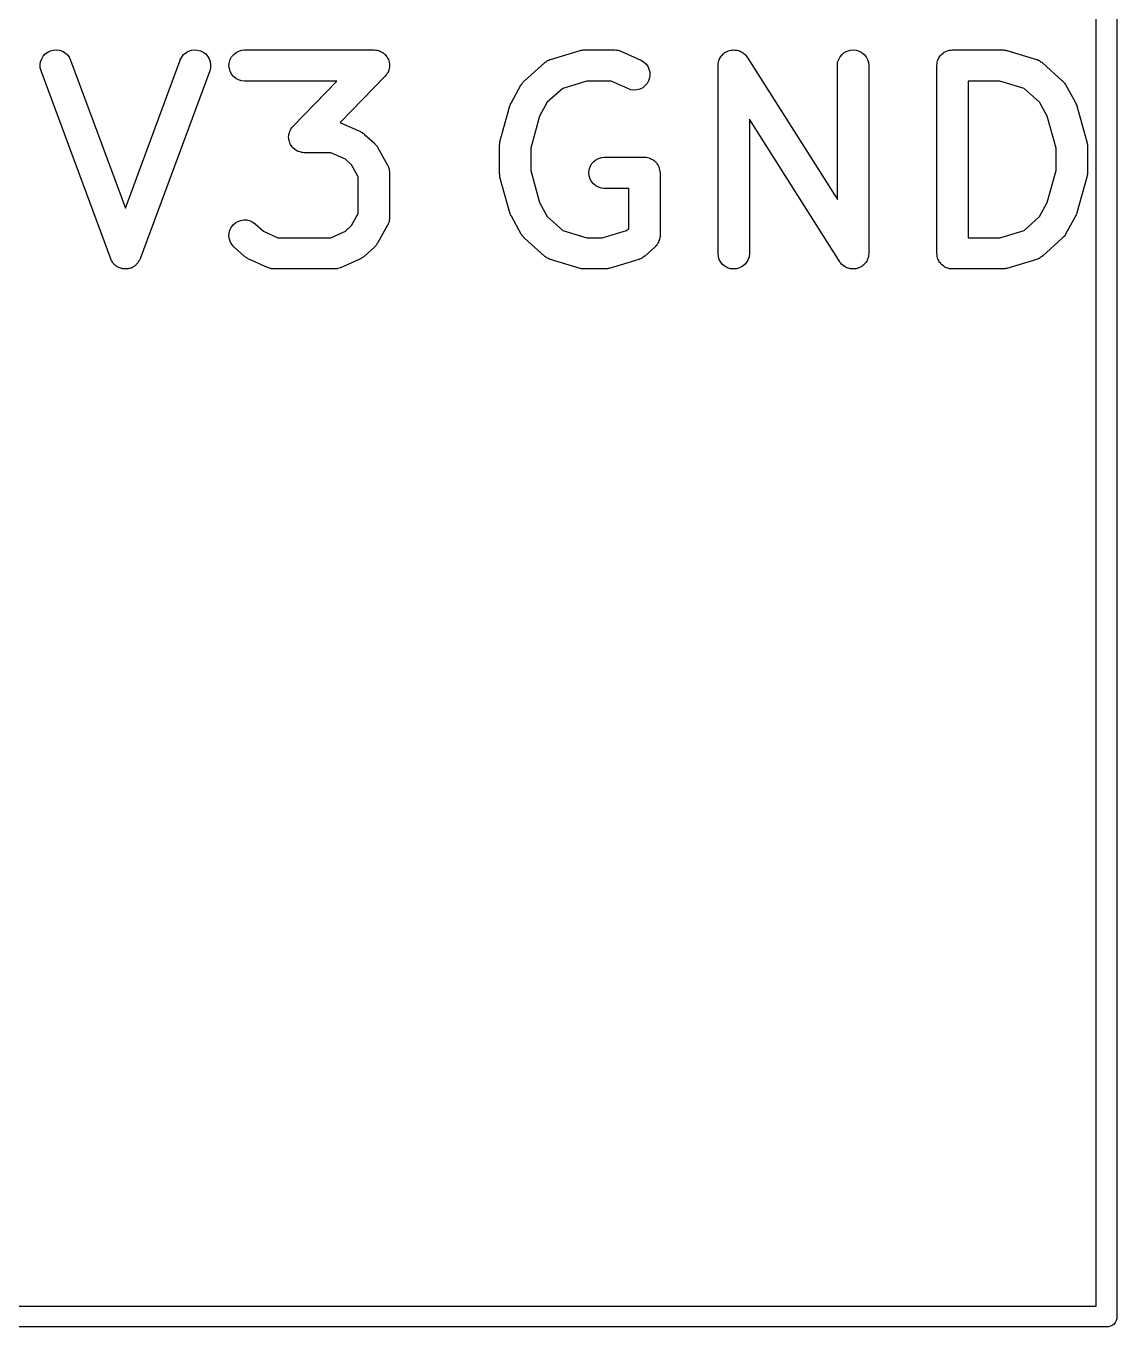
# Model space of a CAD drawing. Extents: x 195.1 to 235.6, y -143.1 to -103.
# Drawn here: x 230.32 to 235.55, y -143.05 to -136.82 of the extents above; entities that cross this region are included whole.
import ezdxf

# ---------------------------------------------------------------- set-up
doc = ezdxf.new("R2010")
doc.units = 0
doc.layers.add('BLACK', color=7, linetype='CONTINUOUS')

msp = doc.modelspace()

# ---------------------------------------------------------------- linework, layer by layer
at = {"layer": 'BLACK', "linetype": 'CONTINUOUS'}
for p, q in [((235.55, -103.002), (235.55, -142.998)), ((235.45, -142.95), (235.45, -103.05)), ((230.394, -136.989), (230.399, -136.975)), ((230.399, -136.975), (230.406, -136.963)), ((230.406, -136.963), (230.416, -136.952)), ((230.416, -136.952), (230.428, -136.943)), ((230.428, -136.943), (230.441, -136.937)), ((230.441, -136.937), (230.455, -136.933)), ((230.455, -136.933), (230.47, -136.932)), ((230.47, -136.932), (230.484, -136.934)), ((230.484, -136.934), (230.498, -136.939)), ((230.498, -136.939), (230.511, -136.947)), ((230.511, -136.947), (230.522, -136.956)), ((230.522, -136.956), (230.531, -136.968)), ((230.531, -136.968), (230.537, -136.981)), ((231.063, -136.98), (231.07, -136.967)), ((231.07, -136.967), (231.079, -136.955)), ((231.079, -136.955), (231.09, -136.946)), ((231.09, -136.946), (231.103, -136.939)), ((231.103, -136.939), (231.117, -136.934)), ((231.117, -136.934), (231.131, -136.932)), ((231.131, -136.932), (231.146, -136.933)), ((231.146, -136.933), (231.16, -136.937)), ((231.16, -136.937), (231.173, -136.943)), ((231.173, -136.943), (231.185, -136.952)), ((231.185, -136.952), (231.194, -136.963)), ((231.194, -136.963), (231.202, -136.976)), ((231.202, -136.976), (231.206, -136.99)), ((231.302, -136.978), (231.309, -136.965)), ((231.309, -136.965), (231.319, -136.954)), ((231.319, -136.954), (231.33, -136.945)), ((231.33, -136.945), (231.343, -136.938)), ((231.343, -136.938), (231.357, -136.934)), ((231.357, -136.934), (231.371, -136.932)), ((231.371, -136.932), (231.99, -136.932)), ((231.99, -136.932), (231.992, -136.932)), ((231.992, -136.932), (231.998, -136.933)), ((231.998, -136.933), (232.005, -136.934)), ((232.005, -136.934), (232.005, -136.934)), ((232.005, -136.934), (232.006, -136.934)), ((232.006, -136.934), (232.012, -136.936)), ((232.012, -136.936), (232.019, -136.938)), ((232.019, -136.938), (232.019, -136.938)), ((232.019, -136.938), (232.02, -136.938)), ((232.02, -136.938), (232.026, -136.941)), ((232.026, -136.941), (232.032, -136.945)), ((232.032, -136.945), (232.032, -136.945)), ((232.032, -136.945), (232.033, -136.945)), ((232.033, -136.945), (232.038, -136.95)), ((232.038, -136.95), (232.043, -136.954)), ((232.043, -136.954), (232.044, -136.954)), ((232.044, -136.954), (232.044, -136.955)), ((232.044, -136.955), (232.048, -136.96)), ((232.048, -136.96), (232.053, -136.965)), ((232.053, -136.965), (232.053, -136.966)), ((232.053, -136.966), (232.053, -136.966)), ((232.053, -136.966), (232.056, -136.972)), ((232.056, -136.972), (232.06, -136.978)), ((232.836, -136.978), (232.978, -136.935)), ((232.978, -136.935), (232.979, -136.935)), ((232.979, -136.935), (232.982, -136.934)), ((232.982, -136.934), (232.985, -136.934)), ((232.985, -136.934), (232.99, -136.933)), ((232.99, -136.933), (232.994, -136.932)), ((232.994, -136.932), (232.997, -136.932)), ((232.997, -136.932), (233, -136.932)), ((233, -136.932), (233.143, -136.932)), ((233.143, -136.932), (233.144, -136.932)), ((233.144, -136.932), (233.145, -136.932)), ((233.145, -136.932), (233.145, -136.932)), ((233.145, -136.932), (233.152, -136.933)), ((233.152, -136.933), (233.158, -136.934)), ((233.158, -136.934), (233.159, -136.934)), ((233.159, -136.934), (233.16, -136.934)), ((233.16, -136.934), (233.166, -136.936)), ((233.166, -136.936), (233.172, -136.938)), ((233.172, -136.938), (233.173, -136.939)), ((233.173, -136.939), (233.174, -136.939)), ((233.174, -136.939), (233.269, -136.982)), ((233.646, -136.976), (233.649, -136.971)), ((233.646, -136.977), (233.646, -136.976)), ((233.649, -136.971), (233.652, -136.965)), ((233.652, -136.965), (233.653, -136.964)), ((233.653, -136.963), (233.658, -136.959)), ((233.653, -136.964), (233.653, -136.963)), ((233.658, -136.959), (233.662, -136.954)), ((233.662, -136.953), (233.663, -136.952)), ((233.662, -136.954), (233.662, -136.953)), ((233.663, -136.952), (233.668, -136.948)), ((233.668, -136.948), (233.673, -136.944)), ((233.673, -136.944), (233.674, -136.944)), ((233.674, -136.944), (233.675, -136.944)), ((233.675, -136.944), (233.68, -136.941)), ((233.68, -136.941), (233.686, -136.938)), ((233.686, -136.938), (233.687, -136.937)), ((233.687, -136.937), (233.688, -136.937)), ((233.688, -136.937), (233.694, -136.935)), ((233.694, -136.935), (233.7, -136.933)), ((233.7, -136.933), (233.701, -136.933)), ((233.701, -136.933), (233.702, -136.933)), ((233.702, -136.933), (233.708, -136.933)), ((233.708, -136.933), (233.715, -136.932)), ((233.715, -136.932), (233.716, -136.932)), ((233.716, -136.932), (233.716, -136.932)), ((233.716, -136.932), (233.723, -136.933)), ((233.723, -136.933), (233.729, -136.934)), ((233.729, -136.934), (233.73, -136.934)), ((233.73, -136.934), (233.731, -136.934)), ((233.731, -136.934), (233.737, -136.936)), ((233.737, -136.936), (233.743, -136.938)), ((233.743, -136.938), (233.744, -136.938)), ((233.744, -136.938), (233.745, -136.939)), ((233.745, -136.939), (233.75, -136.942)), ((233.75, -136.942), (233.756, -136.945)), ((233.756, -136.945), (233.757, -136.945)), ((233.757, -136.945), (233.758, -136.946)), ((233.758, -136.946), (233.762, -136.95)), ((233.762, -136.95), (233.768, -136.954)), ((233.768, -136.954), (233.768, -136.955)), ((233.768, -136.955), (233.769, -136.955)), ((233.769, -136.955), (233.773, -136.961)), ((233.773, -136.961), (233.777, -136.966)), ((233.777, -136.966), (233.777, -136.966)), ((233.777, -136.966), (233.778, -136.967)), ((233.778, -136.967), (234.211, -137.649)), ((234.217, -136.978), (234.224, -136.965)), ((234.224, -136.965), (234.233, -136.954)), ((234.233, -136.954), (234.245, -136.944)), ((234.245, -136.944), (234.258, -136.938)), ((234.258, -136.938), (234.272, -136.933)), ((234.272, -136.933), (234.286, -136.932)), ((234.286, -136.932), (234.301, -136.934)), ((234.301, -136.934), (234.315, -136.938)), ((234.315, -136.938), (234.328, -136.945)), ((234.328, -136.945), (234.339, -136.954)), ((234.339, -136.954), (234.348, -136.966)), ((234.348, -136.966), (234.355, -136.979)), ((234.693, -136.978), (234.696, -136.971)), ((234.696, -136.971), (234.7, -136.965)), ((234.7, -136.965), (234.705, -136.959)), ((234.7, -136.965), (234.7, -136.965)), ((234.7, -136.965), (234.7, -136.965)), ((234.705, -136.959), (234.709, -136.954)), ((234.709, -136.954), (234.715, -136.949)), ((234.709, -136.954), (234.709, -136.954)), ((234.709, -136.954), (234.709, -136.954)), ((234.715, -136.949), (234.72, -136.945)), ((234.72, -136.945), (234.721, -136.945)), ((234.721, -136.944), (234.727, -136.941)), ((234.721, -136.945), (234.721, -136.944)), ((234.727, -136.941), (234.733, -136.938)), ((234.733, -136.938), (234.734, -136.938)), ((234.734, -136.938), (234.741, -136.936)), ((234.734, -136.938), (234.734, -136.938)), ((234.741, -136.936), (234.747, -136.934)), ((234.747, -136.934), (234.748, -136.934)), ((234.748, -136.934), (234.748, -136.933)), ((234.748, -136.933), (234.755, -136.933)), ((234.755, -136.933), (234.762, -136.932)), ((234.762, -136.932), (235, -136.932)), ((235, -136.932), (235.001, -136.932)), ((235.001, -136.932), (235.004, -136.932)), ((235.004, -136.932), (235.007, -136.932)), ((235.007, -136.932), (235.011, -136.933)), ((235.011, -136.933), (235.016, -136.934)), ((235.016, -136.934), (235.019, -136.935)), ((235.019, -136.935), (235.022, -136.935)), ((235.022, -136.935), (235.164, -136.978)), ((230.392, -137.003), (230.394, -136.989)), ((230.392, -137.018), (230.392, -137.003)), ((230.396, -137.032), (230.392, -137.018)), ((230.396, -137.033), (230.396, -137.032)), ((230.73, -137.933), (230.396, -137.033)), ((230.537, -136.981), (230.8, -137.691)), ((230.8, -137.691), (231.063, -136.981)), ((231.204, -137.033), (230.87, -137.933)), ((231.063, -136.981), (231.063, -136.98)), ((231.207, -137.019), (231.204, -137.033)), ((231.206, -136.99), (231.208, -137.004)), ((231.208, -137.004), (231.207, -137.019)), ((231.296, -137.007), (231.298, -136.992)), ((231.298, -137.021), (231.296, -137.007)), ((231.298, -136.992), (231.302, -136.978)), ((231.302, -137.035), (231.298, -137.021)), ((231.309, -137.048), (231.302, -137.035)), ((232.06, -137.036), (232.056, -137.042)), ((232.06, -136.978), (232.06, -136.978)), ((232.06, -136.978), (232.06, -136.979)), ((232.06, -136.979), (232.062, -136.985)), ((232.062, -137.029), (232.06, -137.035)), ((232.06, -137.035), (232.06, -137.036)), ((232.06, -137.036), (232.06, -137.036)), ((232.062, -136.985), (232.064, -136.992)), ((232.064, -137.022), (232.062, -137.029)), ((232.064, -136.992), (232.064, -136.992)), ((232.064, -136.992), (232.064, -136.993)), ((232.064, -136.993), (232.065, -137)), ((232.065, -137.014), (232.064, -137.021)), ((232.064, -137.021), (232.064, -137.022)), ((232.064, -137.022), (232.064, -137.022)), ((232.065, -137), (232.065, -137.006)), ((232.065, -137.006), (232.065, -137.007)), ((232.065, -137.007), (232.065, -137.008)), ((232.065, -137.008), (232.065, -137.014)), ((232.712, -137.08), (232.807, -136.994)), ((232.807, -136.994), (232.808, -136.994)), ((232.808, -136.994), (232.809, -136.993)), ((232.809, -136.993), (232.81, -136.992)), ((232.81, -136.992), (232.815, -136.989)), ((232.815, -136.989), (232.82, -136.985)), ((232.82, -136.985), (232.821, -136.984)), ((232.821, -136.984), (232.822, -136.984)), ((232.822, -136.984), (232.828, -136.981)), ((232.828, -136.981), (232.833, -136.979)), ((232.833, -136.979), (232.834, -136.979)), ((232.834, -136.979), (232.836, -136.978)), ((233.269, -136.982), (233.27, -136.982)), ((233.27, -136.982), (233.282, -136.989)), ((233.282, -136.989), (233.293, -136.999)), ((233.293, -136.999), (233.302, -137.011)), ((233.302, -137.011), (233.308, -137.024)), ((233.308, -137.024), (233.312, -137.038)), ((233.312, -137.038), (233.313, -137.053)), ((233.639, -137.005), (233.64, -136.998)), ((233.639, -137.006), (233.639, -137.005)), ((233.639, -137.005), (233.639, -137.005)), ((233.639, -137.007), (233.639, -137.006)), ((233.639, -137.907), (233.639, -137.007)), ((233.64, -136.998), (233.641, -136.992)), ((233.641, -136.99), (233.643, -136.984)), ((233.641, -136.991), (233.641, -136.99)), ((233.641, -136.992), (233.641, -136.991)), ((233.643, -136.984), (233.645, -136.978)), ((233.645, -136.978), (233.646, -136.977)), ((234.211, -137.006), (234.212, -136.992)), ((234.211, -137.007), (234.211, -137.006)), ((234.211, -137.649), (234.211, -137.007)), ((234.212, -136.992), (234.217, -136.978)), ((234.355, -136.979), (234.359, -136.993)), ((234.359, -136.993), (234.361, -137.007)), ((234.361, -137.007), (234.361, -137.907)), ((234.687, -137.006), (234.688, -136.999)), ((234.687, -137.007), (234.687, -137.006)), ((234.687, -137.907), (234.687, -137.007)), ((234.687, -137.007), (234.687, -137.007)), ((234.687, -137.007), (234.687, -137.007)), ((234.687, -137.007), (234.687, -137.007)), ((234.688, -136.999), (234.688, -136.992)), ((234.688, -136.992), (234.689, -136.992)), ((234.689, -136.992), (234.691, -136.985)), ((234.689, -136.992), (234.689, -136.992)), ((234.691, -136.985), (234.693, -136.978)), ((234.693, -136.978), (234.693, -136.978)), ((234.693, -136.978), (234.693, -136.978)), ((235.164, -136.978), (235.165, -136.978)), ((235.165, -136.978), (235.167, -136.979)), ((235.167, -136.979), (235.168, -136.979)), ((235.168, -136.979), (235.173, -136.982)), ((235.173, -136.982), (235.179, -136.984)), ((235.179, -136.984), (235.18, -136.985)), ((235.18, -136.985), (235.181, -136.986)), ((235.181, -136.986), (235.186, -136.989)), ((235.186, -136.989), (235.191, -136.992)), ((235.191, -136.992), (235.192, -136.993)), ((235.192, -136.993), (235.193, -136.994)), ((235.193, -136.994), (235.288, -137.08)), ((231.318, -137.06), (231.309, -137.048)), ((231.329, -137.069), (231.318, -137.06)), ((231.342, -137.076), (231.329, -137.069)), ((231.356, -137.081), (231.342, -137.076)), ((231.37, -137.082), (231.356, -137.081)), ((231.371, -137.082), (231.37, -137.082)), ((231.813, -137.082), (231.371, -137.082)), ((231.603, -137.298), (231.813, -137.082)), ((232.044, -137.059), (231.829, -137.281)), ((232.048, -137.054), (232.044, -137.059)), ((232.053, -137.049), (232.048, -137.054)), ((232.056, -137.042), (232.053, -137.048)), ((232.053, -137.048), (232.053, -137.049)), ((232.053, -137.049), (232.053, -137.049)), ((232.649, -137.185), (232.696, -137.099)), ((232.696, -137.099), (232.697, -137.098)), ((232.697, -137.098), (232.7, -137.095)), ((232.7, -137.095), (232.702, -137.091)), ((232.702, -137.091), (232.704, -137.089)), ((232.704, -137.089), (232.705, -137.086)), ((232.705, -137.086), (232.709, -137.083)), ((232.709, -137.083), (232.712, -137.08)), ((233.011, -137.082), (232.895, -137.117)), ((233.127, -137.082), (233.011, -137.082)), ((233.207, -137.118), (233.127, -137.082)), ((233.299, -137.094), (233.289, -137.105)), ((233.306, -137.081), (233.299, -137.094)), ((233.311, -137.067), (233.306, -137.081)), ((233.313, -137.053), (233.311, -137.067)), ((234.837, -137.082), (234.837, -137.832)), ((234.989, -137.082), (234.837, -137.082)), ((235.105, -137.117), (234.989, -137.082)), ((235.288, -137.08), (235.289, -137.081)), ((235.289, -137.081), (235.292, -137.084)), ((235.292, -137.084), (235.295, -137.087)), ((235.295, -137.087), (235.297, -137.09)), ((235.297, -137.09), (235.299, -137.092)), ((235.299, -137.092), (235.301, -137.096)), ((235.301, -137.096), (235.304, -137.099)), ((235.304, -137.099), (235.351, -137.185)), ((232.895, -137.117), (232.821, -137.183)), ((233.221, -137.123), (233.207, -137.118)), ((233.236, -137.125), (233.221, -137.123)), ((233.25, -137.124), (233.236, -137.125)), ((233.264, -137.12), (233.25, -137.124)), ((233.278, -137.114), (233.264, -137.12)), ((233.289, -137.105), (233.278, -137.114)), ((235.179, -137.183), (235.105, -137.117)), ((232.594, -137.373), (232.642, -137.201)), ((232.642, -137.2), (232.643, -137.199)), ((232.642, -137.201), (232.642, -137.2)), ((232.643, -137.198), (232.645, -137.193)), ((232.643, -137.199), (232.643, -137.198)), ((232.645, -137.193), (232.648, -137.187)), ((232.648, -137.186), (232.649, -137.185)), ((232.648, -137.187), (232.648, -137.186)), ((232.821, -137.183), (232.784, -137.25)), ((235.216, -137.25), (235.179, -137.183)), ((235.351, -137.185), (235.352, -137.186)), ((235.352, -137.186), (235.352, -137.187)), ((235.352, -137.187), (235.353, -137.188)), ((235.353, -137.188), (235.355, -137.194)), ((235.355, -137.194), (235.357, -137.199)), ((235.357, -137.199), (235.358, -137.2)), ((235.358, -137.2), (235.358, -137.201)), ((235.358, -137.201), (235.406, -137.373)), ((231.829, -137.281), (231.83, -137.281)), ((231.83, -137.281), (231.83, -137.281)), ((231.83, -137.281), (231.831, -137.282)), ((231.831, -137.282), (231.926, -137.324)), ((232.784, -137.25), (232.742, -137.403)), ((234.222, -137.947), (233.789, -137.265)), ((233.789, -137.265), (233.789, -137.907)), ((235.258, -137.403), (235.216, -137.25)), ((231.582, -137.349), (231.583, -137.343)), ((231.582, -137.35), (231.582, -137.349)), ((231.582, -137.351), (231.582, -137.35)), ((231.583, -137.343), (231.583, -137.336)), ((231.583, -137.336), (231.584, -137.336)), ((231.584, -137.335), (231.586, -137.329)), ((231.584, -137.336), (231.584, -137.335)), ((231.586, -137.329), (231.588, -137.322)), ((231.588, -137.321), (231.591, -137.315)), ((231.588, -137.322), (231.588, -137.321)), ((231.588, -137.322), (231.588, -137.322)), ((231.591, -137.315), (231.594, -137.309)), ((231.594, -137.309), (231.595, -137.309)), ((231.595, -137.308), (231.599, -137.303)), ((231.595, -137.309), (231.595, -137.308)), ((231.599, -137.303), (231.603, -137.298)), ((231.926, -137.324), (231.927, -137.325)), ((231.927, -137.325), (231.93, -137.327)), ((231.93, -137.327), (231.934, -137.328)), ((231.934, -137.328), (231.936, -137.331)), ((231.936, -137.331), (231.94, -137.332)), ((231.94, -137.332), (231.942, -137.335)), ((231.942, -137.335), (231.945, -137.337)), ((231.945, -137.337), (231.993, -137.38)), ((231.583, -137.357), (231.582, -137.351)), ((231.583, -137.364), (231.583, -137.357)), ((231.584, -137.365), (231.583, -137.364)), ((231.586, -137.372), (231.584, -137.365)), ((231.584, -137.365), (231.584, -137.365)), ((231.588, -137.378), (231.586, -137.372)), ((231.588, -137.379), (231.588, -137.378)), ((231.591, -137.385), (231.588, -137.379)), ((231.588, -137.379), (231.588, -137.379)), ((231.594, -137.391), (231.591, -137.385)), ((231.595, -137.392), (231.594, -137.391)), ((231.599, -137.397), (231.595, -137.392)), ((231.595, -137.392), (231.595, -137.392)), ((231.604, -137.402), (231.599, -137.397)), ((231.604, -137.403), (231.604, -137.402)), ((231.61, -137.408), (231.604, -137.403)), ((231.604, -137.403), (231.604, -137.403)), ((231.615, -137.412), (231.61, -137.408)), ((231.616, -137.413), (231.615, -137.412)), ((231.615, -137.412), (231.615, -137.412)), ((231.622, -137.416), (231.616, -137.413)), ((231.993, -137.38), (231.994, -137.381)), ((231.994, -137.381), (231.997, -137.384)), ((231.997, -137.384), (232, -137.387)), ((232, -137.387), (232.002, -137.39)), ((232.002, -137.39), (232.004, -137.392)), ((232.004, -137.392), (232.006, -137.396)), ((232.006, -137.396), (232.008, -137.399)), ((232.008, -137.399), (232.056, -137.485)), ((232.592, -137.387), (232.593, -137.382)), ((232.592, -137.39), (232.592, -137.387)), ((232.592, -137.392), (232.592, -137.39)), ((232.592, -137.393), (232.592, -137.392)), ((232.592, -137.521), (232.592, -137.393)), ((232.593, -137.377), (232.594, -137.375)), ((232.593, -137.382), (232.593, -137.377)), ((232.594, -137.375), (232.594, -137.373)), ((232.742, -137.403), (232.742, -137.511)), ((235.258, -137.511), (235.258, -137.403)), ((235.406, -137.373), (235.406, -137.374)), ((235.406, -137.374), (235.406, -137.376)), ((235.406, -137.376), (235.407, -137.378)), ((235.407, -137.378), (235.407, -137.383)), ((235.407, -137.383), (235.408, -137.388)), ((235.408, -137.388), (235.408, -137.391)), ((235.408, -137.391), (235.408, -137.393)), ((235.408, -137.393), (235.408, -137.521)), ((231.628, -137.419), (231.622, -137.416)), ((231.629, -137.419), (231.628, -137.419)), ((231.628, -137.419), (231.628, -137.419)), ((231.635, -137.421), (231.629, -137.419)), ((231.642, -137.423), (231.635, -137.421)), ((231.643, -137.424), (231.642, -137.423)), ((231.642, -137.423), (231.642, -137.423)), ((231.649, -137.424), (231.643, -137.424)), ((231.656, -137.425), (231.649, -137.424)), ((231.657, -137.425), (231.656, -137.425)), ((231.784, -137.425), (231.657, -137.425)), ((231.854, -137.456), (231.784, -137.425)), ((231.883, -137.483), (231.854, -137.456)), ((233.033, -137.479), (233.042, -137.468)), ((233.042, -137.468), (233.054, -137.459)), ((233.054, -137.459), (233.067, -137.452)), ((233.067, -137.452), (233.081, -137.448)), ((233.081, -137.448), (233.095, -137.446)), ((233.095, -137.446), (233.286, -137.446)), ((233.286, -137.446), (233.286, -137.446)), ((233.286, -137.446), (233.286, -137.446)), ((233.286, -137.446), (233.286, -137.446)), ((233.286, -137.446), (233.287, -137.446)), ((233.287, -137.446), (233.294, -137.447)), ((233.294, -137.447), (233.301, -137.448)), ((233.301, -137.448), (233.301, -137.448)), ((233.301, -137.448), (233.301, -137.448)), ((233.301, -137.448), (233.308, -137.45)), ((233.308, -137.45), (233.315, -137.452)), ((233.315, -137.452), (233.315, -137.452)), ((233.315, -137.452), (233.315, -137.452)), ((233.315, -137.452), (233.321, -137.456)), ((233.321, -137.456), (233.328, -137.459)), ((233.328, -137.459), (233.328, -137.459)), ((233.328, -137.459), (233.328, -137.46)), ((233.328, -137.46), (233.334, -137.464)), ((233.334, -137.464), (233.339, -137.469)), ((233.339, -137.469), (233.339, -137.469)), ((233.339, -137.469), (233.339, -137.469)), ((233.339, -137.469), (233.344, -137.474)), ((233.344, -137.474), (233.348, -137.48)), ((231.915, -137.541), (231.883, -137.483)), ((232.056, -137.485), (232.057, -137.486)), ((232.057, -137.486), (232.058, -137.489)), ((232.058, -137.489), (232.06, -137.493)), ((232.06, -137.493), (232.061, -137.496)), ((232.061, -137.496), (232.062, -137.499)), ((232.062, -137.499), (232.063, -137.503)), ((232.063, -137.503), (232.064, -137.507)), ((232.064, -137.507), (232.064, -137.51)), ((232.064, -137.51), (232.065, -137.514)), ((232.065, -137.514), (232.065, -137.518)), ((232.065, -137.518), (232.065, -137.521)), ((232.065, -137.521), (232.065, -137.736)), ((232.592, -137.524), (232.592, -137.521)), ((232.592, -137.526), (232.592, -137.524)), ((232.593, -137.531), (232.592, -137.526)), ((232.593, -137.536), (232.593, -137.531)), ((232.594, -137.538), (232.593, -137.536)), ((232.742, -137.511), (232.784, -137.664)), ((233.02, -137.521), (233.022, -137.506)), ((233.022, -137.535), (233.02, -137.521)), ((233.022, -137.506), (233.026, -137.492)), ((233.026, -137.55), (233.022, -137.535)), ((233.026, -137.492), (233.033, -137.479)), ((233.348, -137.48), (233.348, -137.48)), ((233.348, -137.48), (233.348, -137.48)), ((233.348, -137.48), (233.352, -137.487)), ((233.352, -137.487), (233.355, -137.493)), ((233.355, -137.493), (233.355, -137.493)), ((233.355, -137.493), (233.355, -137.493)), ((233.355, -137.493), (233.357, -137.5)), ((233.357, -137.5), (233.359, -137.507)), ((233.359, -137.507), (233.359, -137.507)), ((233.359, -137.507), (233.359, -137.507)), ((233.359, -137.507), (233.36, -137.514)), ((233.36, -137.514), (233.361, -137.521)), ((233.361, -137.521), (233.361, -137.821)), ((235.216, -137.664), (235.258, -137.511)), ((235.407, -137.537), (235.406, -137.539)), ((235.408, -137.527), (235.407, -137.532)), ((235.407, -137.532), (235.407, -137.537)), ((235.408, -137.521), (235.408, -137.522)), ((235.408, -137.522), (235.408, -137.525)), ((235.408, -137.525), (235.408, -137.527)), ((231.915, -137.716), (231.915, -137.541)), ((232.594, -137.54), (232.594, -137.538)), ((232.594, -137.542), (232.594, -137.54)), ((232.642, -137.713), (232.594, -137.542)), ((233.032, -137.562), (233.026, -137.55)), ((233.042, -137.574), (233.032, -137.562)), ((233.053, -137.583), (233.042, -137.574)), ((233.066, -137.59), (233.053, -137.583)), ((233.08, -137.595), (233.066, -137.59)), ((233.094, -137.596), (233.08, -137.595)), ((233.095, -137.596), (233.094, -137.596)), ((233.211, -137.596), (233.095, -137.596)), ((233.211, -137.788), (233.211, -137.596)), ((235.406, -137.542), (235.358, -137.713)), ((235.406, -137.539), (235.406, -137.542)), ((231.883, -137.774), (231.915, -137.716)), ((232.642, -137.714), (232.642, -137.713)), ((232.643, -137.715), (232.642, -137.714)), ((232.645, -137.721), (232.643, -137.715)), ((232.647, -137.727), (232.645, -137.721)), ((232.784, -137.664), (232.821, -137.731)), ((235.179, -137.731), (235.216, -137.664)), ((235.355, -137.722), (235.352, -137.728)), ((235.357, -137.716), (235.355, -137.722)), ((235.358, -137.714), (235.357, -137.715)), ((235.357, -137.715), (235.357, -137.716)), ((235.358, -137.713), (235.358, -137.714)), ((231.301, -137.796), (231.307, -137.783)), ((231.307, -137.783), (231.316, -137.771)), ((231.316, -137.771), (231.327, -137.761)), ((231.327, -137.761), (231.339, -137.754)), ((231.339, -137.754), (231.353, -137.749)), ((231.353, -137.749), (231.368, -137.747)), ((231.368, -137.747), (231.382, -137.747)), ((231.382, -137.747), (231.397, -137.751)), ((231.397, -137.751), (231.41, -137.757)), ((231.41, -137.757), (231.422, -137.766)), ((231.422, -137.766), (231.461, -137.801)), ((231.854, -137.801), (231.883, -137.774)), ((232.056, -137.772), (232.008, -137.858)), ((232.058, -137.769), (232.056, -137.772)), ((232.059, -137.765), (232.058, -137.769)), ((232.06, -137.762), (232.059, -137.765)), ((232.062, -137.759), (232.06, -137.762)), ((232.063, -137.755), (232.062, -137.759)), ((232.064, -137.751), (232.063, -137.755)), ((232.065, -137.744), (232.064, -137.748)), ((232.064, -137.748), (232.064, -137.751)), ((232.065, -137.736), (232.065, -137.737)), ((232.065, -137.737), (232.065, -137.741)), ((232.065, -137.741), (232.065, -137.744)), ((232.648, -137.727), (232.647, -137.727)), ((232.648, -137.728), (232.648, -137.727)), ((232.649, -137.729), (232.648, -137.728)), ((232.696, -137.815), (232.649, -137.729)), ((232.821, -137.731), (232.895, -137.797)), ((235.105, -137.797), (235.179, -137.731)), ((235.351, -137.729), (235.304, -137.815)), ((235.352, -137.728), (235.351, -137.729)), ((235.352, -137.728), (235.352, -137.728)), ((231.296, -137.825), (231.297, -137.81)), ((231.299, -137.839), (231.296, -137.825)), ((231.297, -137.81), (231.301, -137.796)), ((231.303, -137.853), (231.299, -137.839)), ((231.461, -137.801), (231.53, -137.832)), ((231.53, -137.832), (231.784, -137.832)), ((231.784, -137.832), (231.854, -137.801)), ((232.699, -137.819), (232.696, -137.815)), ((232.701, -137.823), (232.699, -137.819)), ((232.703, -137.825), (232.701, -137.823)), ((232.705, -137.827), (232.703, -137.825)), ((232.708, -137.83), (232.705, -137.827)), ((232.711, -137.834), (232.708, -137.83)), ((232.712, -137.834), (232.711, -137.834)), ((232.807, -137.92), (232.712, -137.834)), ((232.895, -137.797), (233.011, -137.832)), ((233.011, -137.832), (233.084, -137.832)), ((233.084, -137.832), (233.2, -137.797)), ((233.2, -137.797), (233.211, -137.788)), ((233.356, -137.845), (233.355, -137.851)), ((233.358, -137.84), (233.356, -137.845)), ((233.359, -137.839), (233.358, -137.84)), ((233.36, -137.831), (233.359, -137.837)), ((233.359, -137.837), (233.359, -137.839)), ((233.361, -137.826), (233.36, -137.831)), ((233.361, -137.821), (233.361, -137.822)), ((233.361, -137.822), (233.361, -137.824)), ((233.361, -137.824), (233.361, -137.826)), ((234.837, -137.832), (234.989, -137.832)), ((234.989, -137.832), (235.105, -137.797)), ((235.288, -137.834), (235.193, -137.92)), ((235.291, -137.831), (235.288, -137.834)), ((235.295, -137.828), (235.291, -137.831)), ((235.296, -137.826), (235.295, -137.828)), ((235.298, -137.824), (235.296, -137.826)), ((235.301, -137.82), (235.298, -137.824)), ((235.303, -137.816), (235.301, -137.82)), ((235.304, -137.815), (235.303, -137.816)), ((231.311, -137.866), (231.303, -137.853)), ((231.32, -137.876), (231.311, -137.866)), ((231.321, -137.877), (231.32, -137.876)), ((231.369, -137.92), (231.321, -137.877)), ((231.993, -137.877), (231.945, -137.92)), ((231.996, -137.874), (231.993, -137.877)), ((231.999, -137.871), (231.996, -137.874)), ((232.001, -137.868), (231.999, -137.871)), ((232.003, -137.866), (232.001, -137.868)), ((232.005, -137.862), (232.003, -137.866)), ((232.008, -137.859), (232.005, -137.862)), ((232.008, -137.858), (232.008, -137.859)), ((233.336, -137.877), (233.288, -137.92)), ((233.337, -137.876), (233.336, -137.877)), ((233.338, -137.875), (233.337, -137.876)), ((233.342, -137.871), (233.338, -137.875)), ((233.346, -137.866), (233.342, -137.871)), ((233.347, -137.865), (233.346, -137.866)), ((233.348, -137.864), (233.347, -137.865)), ((233.35, -137.859), (233.348, -137.864)), ((233.353, -137.854), (233.35, -137.859)), ((233.354, -137.852), (233.353, -137.854)), ((233.355, -137.851), (233.354, -137.852)), ((233.641, -137.922), (233.639, -137.907)), ((233.789, -137.908), (233.788, -137.923)), ((233.789, -137.907), (233.789, -137.908)), ((234.361, -137.91), (234.36, -137.916)), ((234.361, -137.907), (234.361, -137.908)), ((234.361, -137.908), (234.361, -137.909)), ((234.361, -137.909), (234.361, -137.91)), ((234.688, -137.914), (234.687, -137.907)), ((230.731, -137.936), (230.73, -137.933)), ((230.732, -137.938), (230.731, -137.936)), ((230.734, -137.942), (230.732, -137.938)), ((230.736, -137.946), (230.734, -137.942)), ((230.738, -137.949), (230.736, -137.946)), ((230.739, -137.951), (230.738, -137.949)), ((230.742, -137.954), (230.739, -137.951)), ((230.745, -137.958), (230.742, -137.954)), ((230.747, -137.96), (230.745, -137.958)), ((230.749, -137.962), (230.747, -137.96)), ((230.752, -137.965), (230.749, -137.962)), ((230.756, -137.968), (230.752, -137.965)), ((230.758, -137.969), (230.756, -137.968)), ((230.76, -137.971), (230.758, -137.969)), ((230.764, -137.973), (230.76, -137.971)), ((230.768, -137.975), (230.764, -137.973)), ((230.835, -137.973), (230.831, -137.976)), ((230.839, -137.971), (230.835, -137.973)), ((230.841, -137.97), (230.839, -137.971)), ((230.843, -137.968), (230.841, -137.97)), ((230.847, -137.965), (230.843, -137.968)), ((230.85, -137.963), (230.847, -137.965)), ((230.852, -137.961), (230.85, -137.963)), ((230.854, -137.959), (230.852, -137.961)), ((230.857, -137.955), (230.854, -137.959)), ((230.86, -137.952), (230.857, -137.955)), ((230.862, -137.949), (230.86, -137.952)), ((230.863, -137.947), (230.862, -137.949)), ((230.865, -137.943), (230.863, -137.947)), ((230.868, -137.939), (230.865, -137.943)), ((230.869, -137.937), (230.868, -137.939)), ((230.87, -137.934), (230.869, -137.937)), ((230.87, -137.933), (230.87, -137.934)), ((231.372, -137.922), (231.369, -137.92)), ((231.375, -137.925), (231.372, -137.922)), ((231.378, -137.927), (231.375, -137.925)), ((231.381, -137.929), (231.378, -137.927)), ((231.384, -137.93), (231.381, -137.929)), ((231.387, -137.932), (231.384, -137.93)), ((231.388, -137.933), (231.387, -137.932)), ((231.484, -137.976), (231.388, -137.933)), ((231.926, -137.933), (231.831, -137.976)), ((231.929, -137.931), (231.926, -137.933)), ((231.933, -137.929), (231.929, -137.931)), ((231.936, -137.927), (231.933, -137.929)), ((231.939, -137.925), (231.936, -137.927)), ((231.942, -137.923), (231.939, -137.925)), ((231.945, -137.921), (231.942, -137.923)), ((231.945, -137.92), (231.945, -137.921)), ((232.808, -137.921), (232.807, -137.92)), ((232.809, -137.922), (232.808, -137.921)), ((232.814, -137.925), (232.809, -137.922)), ((232.819, -137.929), (232.814, -137.925)), ((232.82, -137.929), (232.819, -137.929)), ((232.821, -137.93), (232.82, -137.929)), ((232.827, -137.932), (232.821, -137.93)), ((232.832, -137.935), (232.827, -137.932)), ((232.833, -137.935), (232.832, -137.935)), ((232.835, -137.936), (232.833, -137.935)), ((232.836, -137.936), (232.835, -137.936)), ((232.978, -137.979), (232.836, -137.936)), ((233.26, -137.936), (233.117, -137.979)), ((233.261, -137.936), (233.26, -137.936)), ((233.262, -137.935), (233.261, -137.936)), ((233.268, -137.933), (233.262, -137.935)), ((233.273, -137.931), (233.268, -137.933)), ((233.274, -137.93), (233.273, -137.931)), ((233.276, -137.929), (233.274, -137.93)), ((233.28, -137.926), (233.276, -137.929)), ((233.285, -137.922), (233.28, -137.926)), ((233.286, -137.922), (233.285, -137.922)), ((233.287, -137.921), (233.286, -137.922)), ((233.288, -137.92), (233.287, -137.921)), ((233.645, -137.936), (233.641, -137.922)), ((233.652, -137.949), (233.645, -137.936)), ((233.661, -137.96), (233.652, -137.949)), ((233.672, -137.969), (233.661, -137.96)), ((233.685, -137.976), (233.672, -137.969)), ((233.755, -137.97), (233.742, -137.977)), ((233.767, -137.961), (233.755, -137.97)), ((233.776, -137.95), (233.767, -137.961)), ((233.783, -137.937), (233.776, -137.95)), ((233.788, -137.923), (233.783, -137.937)), ((234.223, -137.948), (234.222, -137.947)), ((234.223, -137.949), (234.223, -137.948)), ((234.227, -137.954), (234.223, -137.949)), ((234.231, -137.959), (234.227, -137.954)), ((234.232, -137.959), (234.231, -137.959)), ((234.232, -137.96), (234.232, -137.959)), ((234.238, -137.964), (234.232, -137.96)), ((234.242, -137.968), (234.238, -137.964)), ((234.243, -137.969), (234.242, -137.968)), ((234.244, -137.969), (234.243, -137.969)), ((234.25, -137.972), (234.244, -137.969)), ((234.255, -137.976), (234.25, -137.972)), ((234.32, -137.974), (234.314, -137.977)), ((234.325, -137.971), (234.32, -137.974)), ((234.326, -137.97), (234.325, -137.971)), ((234.327, -137.97), (234.326, -137.97)), ((234.332, -137.966), (234.327, -137.97)), ((234.337, -137.962), (234.332, -137.966)), ((234.338, -137.961), (234.337, -137.962)), ((234.342, -137.956), (234.338, -137.961)), ((234.338, -137.961), (234.338, -137.961)), ((234.347, -137.951), (234.342, -137.956)), ((234.348, -137.95), (234.347, -137.95)), ((234.347, -137.95), (234.347, -137.951)), ((234.351, -137.944), (234.348, -137.95)), ((234.354, -137.938), (234.351, -137.944)), ((234.355, -137.937), (234.354, -137.937)), ((234.354, -137.937), (234.354, -137.938)), ((234.357, -137.93), (234.355, -137.937)), ((234.359, -137.924), (234.357, -137.93)), ((234.36, -137.916), (234.359, -137.923)), ((234.359, -137.923), (234.359, -137.923)), ((234.359, -137.923), (234.359, -137.924)), ((234.688, -137.921), (234.688, -137.914)), ((234.688, -137.922), (234.688, -137.921)), ((234.688, -137.921), (234.688, -137.921)), ((234.69, -137.928), (234.688, -137.922)), ((234.692, -137.935), (234.69, -137.928)), ((234.693, -137.936), (234.692, -137.935)), ((234.692, -137.935), (234.692, -137.935)), ((234.696, -137.942), (234.693, -137.936)), ((234.699, -137.948), (234.696, -137.942)), ((234.699, -137.949), (234.699, -137.948)), ((234.699, -137.948), (234.699, -137.948)), ((234.704, -137.954), (234.699, -137.949)), ((234.708, -137.96), (234.704, -137.954)), ((234.709, -137.96), (234.708, -137.96)), ((234.714, -137.964), (234.709, -137.96)), ((234.709, -137.96), (234.709, -137.96)), ((234.72, -137.969), (234.714, -137.964)), ((234.726, -137.973), (234.72, -137.969)), ((234.72, -137.969), (234.72, -137.969)), ((234.72, -137.969), (234.72, -137.969)), ((234.732, -137.976), (234.726, -137.973)), ((235.164, -137.936), (235.022, -137.979)), ((235.166, -137.936), (235.164, -137.936)), ((235.167, -137.935), (235.166, -137.936)), ((235.172, -137.933), (235.167, -137.935)), ((235.178, -137.931), (235.172, -137.933)), ((235.179, -137.93), (235.178, -137.931)), ((235.18, -137.929), (235.179, -137.93)), ((235.185, -137.926), (235.18, -137.929)), ((235.19, -137.922), (235.185, -137.926)), ((235.191, -137.922), (235.19, -137.922)), ((235.192, -137.921), (235.191, -137.922)), ((235.193, -137.92), (235.192, -137.921)), ((230.771, -137.976), (230.768, -137.975)), ((230.773, -137.977), (230.771, -137.976)), ((230.778, -137.978), (230.773, -137.977)), ((230.782, -137.98), (230.778, -137.978)), ((230.785, -137.98), (230.782, -137.98)), ((230.788, -137.981), (230.785, -137.98)), ((230.792, -137.981), (230.788, -137.981)), ((230.797, -137.982), (230.792, -137.981)), ((230.799, -137.982), (230.797, -137.982)), ((230.802, -137.982), (230.799, -137.982)), ((230.807, -137.982), (230.802, -137.982)), ((230.811, -137.981), (230.807, -137.982)), ((230.814, -137.981), (230.811, -137.981)), ((230.817, -137.98), (230.814, -137.981)), ((230.821, -137.979), (230.817, -137.98)), ((230.826, -137.978), (230.821, -137.979)), ((230.828, -137.976), (230.826, -137.978)), ((230.831, -137.976), (230.828, -137.976)), ((231.485, -137.976), (231.484, -137.976)), ((231.484, -137.976), (231.484, -137.976)), ((231.491, -137.978), (231.485, -137.976)), ((231.497, -137.98), (231.491, -137.978)), ((231.498, -137.98), (231.497, -137.98)), ((231.499, -137.981), (231.498, -137.98)), ((231.505, -137.981), (231.499, -137.981)), ((231.512, -137.982), (231.505, -137.981)), ((231.513, -137.982), (231.512, -137.982)), ((231.514, -137.982), (231.513, -137.982)), ((231.513, -137.982), (231.513, -137.982)), ((231.8, -137.982), (231.514, -137.982)), ((231.801, -137.982), (231.8, -137.982)), ((231.808, -137.981), (231.801, -137.982)), ((231.801, -137.982), (231.801, -137.982)), ((231.815, -137.981), (231.808, -137.981)), ((231.816, -137.98), (231.815, -137.981)), ((231.815, -137.981), (231.815, -137.981)), ((231.822, -137.978), (231.816, -137.98)), ((231.829, -137.976), (231.822, -137.978)), ((231.83, -137.976), (231.829, -137.976)), ((231.829, -137.976), (231.829, -137.976)), ((231.831, -137.976), (231.83, -137.976)), ((232.981, -137.98), (232.978, -137.979)), ((232.984, -137.981), (232.981, -137.98)), ((232.989, -137.981), (232.984, -137.981)), ((232.993, -137.982), (232.989, -137.981)), ((232.996, -137.982), (232.993, -137.982)), ((232.999, -137.982), (232.996, -137.982)), ((233, -137.982), (232.999, -137.982)), ((233.095, -137.982), (233, -137.982)), ((233.098, -137.982), (233.095, -137.982)), ((233.101, -137.982), (233.098, -137.982)), ((233.106, -137.981), (233.101, -137.982)), ((233.11, -137.981), (233.106, -137.981)), ((233.113, -137.98), (233.11, -137.981)), ((233.116, -137.979), (233.113, -137.98)), ((233.117, -137.979), (233.116, -137.979)), ((233.699, -137.981), (233.685, -137.976)), ((233.714, -137.982), (233.699, -137.981)), ((233.728, -137.981), (233.714, -137.982)), ((233.742, -137.977), (233.728, -137.981)), ((234.256, -137.976), (234.255, -137.976)), ((234.257, -137.976), (234.256, -137.976)), ((234.263, -137.978), (234.257, -137.976)), ((234.269, -137.98), (234.263, -137.978)), ((234.27, -137.98), (234.269, -137.98)), ((234.271, -137.981), (234.27, -137.98)), ((234.277, -137.981), (234.271, -137.981)), ((234.284, -137.982), (234.277, -137.981)), ((234.285, -137.982), (234.284, -137.982)), ((234.284, -137.982), (234.284, -137.982)), ((234.292, -137.982), (234.285, -137.982)), ((234.298, -137.981), (234.292, -137.982)), ((234.299, -137.981), (234.298, -137.981)), ((234.3, -137.981), (234.299, -137.981)), ((234.306, -137.979), (234.3, -137.981)), ((234.312, -137.977), (234.306, -137.979)), ((234.313, -137.977), (234.312, -137.977)), ((234.314, -137.977), (234.313, -137.977)), ((234.733, -137.976), (234.732, -137.976)), ((234.74, -137.978), (234.733, -137.976)), ((234.733, -137.976), (234.733, -137.976)), ((234.746, -137.981), (234.74, -137.978)), ((234.747, -137.981), (234.746, -137.981)), ((234.754, -137.981), (234.747, -137.981)), ((234.747, -137.981), (234.747, -137.981)), ((234.761, -137.982), (234.754, -137.981)), ((234.762, -137.982), (234.761, -137.982)), ((234.761, -137.982), (234.761, -137.982)), ((234.761, -137.982), (234.761, -137.982)), ((234.761, -137.982), (234.761, -137.982)), ((235, -137.982), (234.762, -137.982)), ((235.003, -137.982), (235, -137.982)), ((235.006, -137.982), (235.003, -137.982)), ((235.01, -137.981), (235.006, -137.982)), ((235.015, -137.981), (235.01, -137.981)), ((235.018, -137.98), (235.015, -137.981)), ((235.021, -137.979), (235.018, -137.98)), ((235.022, -137.979), (235.021, -137.979)), ((195.55, -142.95), (235.45, -142.95)), ((235.546, -143.019), (235.542, -143.028)), ((235.549, -143.01), (235.546, -143.019)), ((235.55, -143.002), (235.549, -143.01)), ((235.55, -142.998), (235.55, -143)), ((235.55, -143), (235.55, -143.002)), ((235.55, -143.002), (235.55, -143.002)), ((235.498, -143.05), (195.502, -143.05)), ((235.5, -143.05), (235.498, -143.05)), ((235.51, -143.049), (235.5, -143.05)), ((235.519, -143.046), (235.51, -143.049)), ((235.528, -143.042), (235.519, -143.046)), ((235.536, -143.036), (235.528, -143.042)), ((235.542, -143.028), (235.536, -143.036))]:
    msp.add_line(p, q, dxfattribs=at)

doc.saveas('drawing.dxf')
